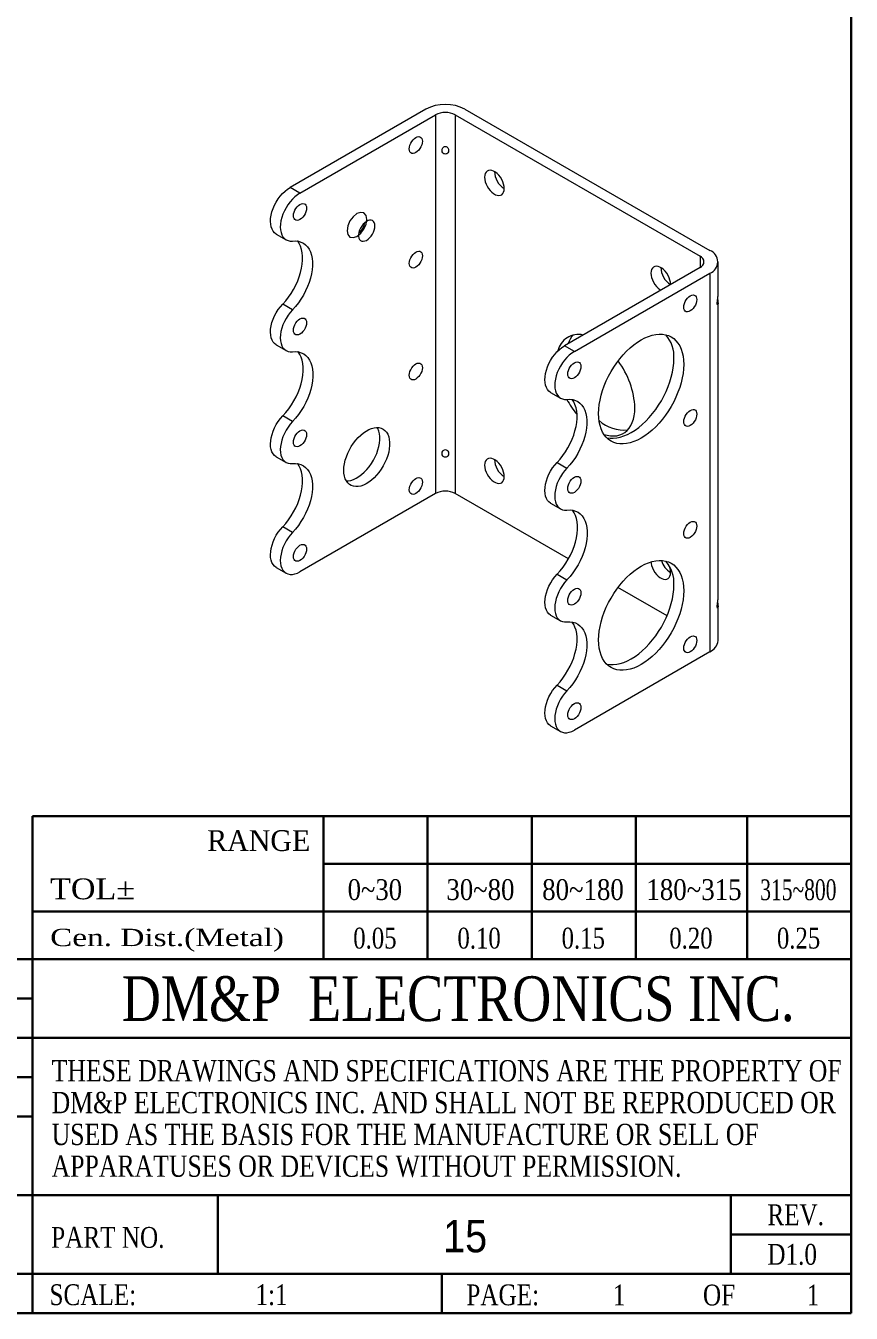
# Model space of a CAD drawing. Header units: millimetres. Extents: x 10 to 202, y 2 to 295.
# Drawn here: x 113.1 to 202.2, y 2.5 to 141.6 of the extents above; entities that cross this region are included whole.
import ezdxf

# ---------------------------------------------------------------- set-up
doc = ezdxf.new("R2010")
doc.units = ezdxf.units.MM
doc.layers.add('SLD-0', color=179, linetype='Continuous')
doc.layers.add('文字線性', color=179, linetype='Continuous', lineweight=15)
doc.styles.add('SLDTEXTSTYLE0', font='GOTHIC.TTF', dxfattribs={"width": 0.913})
doc.styles.add('SLDTEXTSTYLE10', font='times.ttf', dxfattribs={"width": 1.26888})
doc.styles.add('SLDTEXTSTYLE11', font='times.ttf', dxfattribs={"width": 0.786331})
doc.styles.add('SLDTEXTSTYLE12', font='times.ttf', dxfattribs={"width": 0.8})
doc.styles.add('SLDTEXTSTYLE3', font='times.ttf', dxfattribs={"width": 0.950828})
doc.styles.add('SLDTEXTSTYLE4', font='times.ttf', dxfattribs={"width": 1.081739})
doc.styles.add('SLDTEXTSTYLE5', font='times.ttf', dxfattribs={"width": 0.846979})
doc.styles.add('SLDTEXTSTYLE6', font='times.ttf', dxfattribs={"width": 0.850598})
doc.styles.add('SLDTEXTSTYLE7', font='times.ttf', dxfattribs={"width": 0.853029})
doc.styles.add('SLDTEXTSTYLE8', font='times.ttf', dxfattribs={"width": 0.854773})
doc.styles.add('SLDTEXTSTYLE9', font='times.ttf', dxfattribs={"width": 0.683818})

# ---------------------------------------------------------------- blocks, each defined once
blk = doc.blocks.new('SW_NOTE_1')
at = {"layer": 'SLD-0', "color": 0, "char_height": 2.3, "attachment_point": 1, "style": 'SLDTEXTSTYLE12'}
for s, insert in [('THESE DRAWINGS AND SPECIFICATIONS ARE THE PROPERTY OF', (0, 3.02)), ('DM&P ELECTRONICS INC. AND SHALL NOT BE REPRODUCED OR ', (0, -0.42)), ('USED AS THE BASIS FOR THE MANUFACTURE OR SELL OF ', (0, -3.86)), ('APPARATUSES OR DEVICES WITHOUT PERMISSION.', (0, -7.29))]:
    blk.add_mtext(s, dxfattribs=dict(at, insert=insert))

msp = doc.modelspace()

# ---------------------------------------------------------------- linework, layer by layer
at = {"color": 7, "linetype": 'Continuous', "lineweight": 15}
for p, q in [((156.247, 132.57), (141.61, 124.12)), ((160.489, 132.57), (186.935, 117.303)), ((142.67, 123.508), (157.307, 131.957)), ((157.307, 131.957), (157.307, 91.049)), ((159.429, 131.957), (185.875, 116.69)), ((159.429, 131.957), (159.429, 91.049)), ((142.67, 123.508), (141.61, 124.12)), ((140.11, 119.072), (141.17, 118.46)), ((185.875, 115.466), (171.237, 107.016)), ((187.814, 112.403), (187.814, 116.078)), ((172.298, 106.404), (186.935, 114.854)), ((186.935, 114.854), (186.935, 73.945)), ((141.866, 110.898), (140.806, 111.511)), ((187.814, 79.66), (187.814, 111.588)), ((140.11, 107.11), (141.17, 106.497)), ((172.298, 106.404), (171.237, 107.016)), ((169.738, 101.968), (170.798, 101.356)), ((141.873, 98.821), (140.813, 99.433)), ((140.11, 95.025), (141.17, 94.413)), ((170.433, 94.407), (171.494, 93.795)), ((157.307, 91.049), (142.67, 82.599)), ((171.66, 83.988), (159.429, 91.049)), ((169.738, 90.006), (170.798, 89.394)), ((141.866, 86.851), (140.806, 87.463)), ((140.11, 83.063), (141.17, 82.45)), ((170.44, 82.329), (171.501, 81.717)), ((182.308, 77.841), (177.012, 80.898)), ((169.738, 77.921), (170.798, 77.309)), ((187.814, 75.169), (187.814, 78.844)), ((186.935, 73.945), (172.298, 65.495)), ((170.433, 70.36), (171.494, 69.747)), ((169.738, 65.959), (170.798, 65.347))]:
    msp.add_line(p, q, dxfattribs=at)
at = {"color": 8, "linetype": 'Continuous', "lineweight": 15}
msp.add_line((185.875, 116.69), (185.875, 115.466), dxfattribs=at)
at = {"color": 7, "linetype": 'Continuous', "lineweight": 15, "flags": 128}
for points in [[(155.893, 129.1), (155.875, 128.908), (155.823, 128.705), (155.739, 128.501), (155.627, 128.307), (155.493, 128.133), (155.343, 127.986), (155.186, 127.875), (155.029, 127.804), (154.879, 127.779), (154.745, 127.798), (154.633, 127.863), (154.549, 127.969), (154.497, 128.112), (154.479, 128.283), (154.497, 128.475), (154.549, 128.678), (154.633, 128.881), (154.745, 129.075), (154.879, 129.25), (155.029, 129.397), (155.186, 129.508), (155.343, 129.578), (155.493, 129.604), (155.627, 129.584), (155.739, 129.52), (155.823, 129.413), (155.875, 129.271), (155.893, 129.1)], [(164.732, 123.997), (164.714, 124.232), (164.66, 124.48), (164.573, 124.733), (164.455, 124.982), (164.311, 125.217), (164.144, 125.432), (163.962, 125.619), (163.769, 125.772), (163.573, 125.885), (163.381, 125.954), (163.199, 125.978), (163.032, 125.955), (162.887, 125.887), (162.77, 125.774), (162.682, 125.622), (162.629, 125.436), (162.611, 125.221), (162.629, 124.986), (162.682, 124.737), (162.77, 124.485), (162.887, 124.236), (163.032, 124), (163.199, 123.785), (163.381, 123.598), (163.573, 123.446), (163.769, 123.333), (163.962, 123.263), (164.144, 123.24), (164.311, 123.262), (164.455, 123.331), (164.573, 123.443), (164.66, 123.595), (164.714, 123.782), (164.732, 123.997)], [(140.11, 119.072), (139.931, 119.204), (139.776, 119.38), (139.652, 119.596), (139.562, 119.848), (139.507, 120.131), (139.488, 120.44), (139.506, 120.77), (139.56, 121.116), (139.648, 121.472), (139.771, 121.83), (139.925, 122.186), (140.108, 122.533), (140.317, 122.866), (140.548, 123.178), (140.797, 123.464), (141.06, 123.719), (141.332, 123.939), (141.61, 124.12)], [(142.67, 123.508), (142.393, 123.326), (142.12, 123.106), (141.857, 122.851), (141.608, 122.565), (141.377, 122.253), (141.169, 121.921), (140.986, 121.574), (140.832, 121.218), (140.709, 120.859), (140.62, 120.504), (140.566, 120.158), (140.549, 119.828), (140.568, 119.518), (140.623, 119.236), (140.713, 118.984), (140.836, 118.768), (140.991, 118.591), (141.175, 118.457), (141.385, 118.367), (141.617, 118.324), (141.866, 118.327)], [(143.377, 121.874), (143.36, 121.682), (143.307, 121.48), (143.223, 121.276), (143.111, 121.082), (142.977, 120.908), (142.828, 120.761), (142.67, 120.65), (142.513, 120.579), (142.363, 120.553), (142.229, 120.573), (142.117, 120.638), (142.033, 120.744), (141.981, 120.886), (141.963, 121.058), (141.981, 121.25), (142.033, 121.453), (142.117, 121.656), (142.229, 121.85), (142.363, 122.025), (142.513, 122.171), (142.67, 122.283), (142.828, 122.353), (142.977, 122.379), (143.111, 122.359), (143.223, 122.294), (143.307, 122.188), (143.36, 122.046), (143.377, 121.874)], [(150.767, 119.955), (150.749, 120.15), (150.695, 120.316), (150.608, 120.446), (150.492, 120.536), (150.35, 120.581), (150.19, 120.579), (150.017, 120.531), (149.838, 120.438), (149.661, 120.305), (149.493, 120.136), (149.342, 119.939), (149.212, 119.722), (149.11, 119.494), (149.039, 119.263), (149.003, 119.04), (149.003, 118.834), (149.039, 118.652), (149.11, 118.503), (149.212, 118.393), (149.342, 118.325), (149.493, 118.303), (149.661, 118.329), (149.838, 118.399), (150.017, 118.513), (150.19, 118.665), (150.35, 118.848), (150.492, 119.056), (150.608, 119.28), (150.695, 119.511), (150.749, 119.739), (150.767, 119.955)], [(140.806, 111.511), (141.129, 111.873), (141.434, 112.262), (141.72, 112.675), (141.981, 113.107), (142.217, 113.553), (142.423, 114.009), (142.599, 114.469), (142.742, 114.929), (142.85, 115.385), (142.923, 115.831), (142.959, 116.262), (142.959, 116.674), (142.923, 117.064), (142.85, 117.425), (142.742, 117.756), (142.599, 118.051), (142.423, 118.309), (142.418, 118.315)], [(141.866, 118.327), (142.189, 118.338), (142.495, 118.301), (142.78, 118.218), (143.042, 118.088), (143.277, 117.914), (143.484, 117.697), (143.659, 117.439), (143.802, 117.143), (143.911, 116.813), (143.983, 116.451), (144.02, 116.062), (144.02, 115.65), (143.983, 115.218), (143.911, 114.773), (143.802, 114.317), (143.659, 113.857), (143.484, 113.396), (143.277, 112.941), (143.042, 112.495), (142.78, 112.063), (142.495, 111.65), (142.189, 111.261), (141.866, 110.898)], [(155.893, 116.729), (155.875, 116.537), (155.823, 116.334), (155.739, 116.131), (155.627, 115.937), (155.493, 115.762), (155.343, 115.616), (155.186, 115.504), (155.029, 115.434), (154.879, 115.408), (154.745, 115.428), (154.633, 115.493), (154.549, 115.599), (154.497, 115.741), (154.479, 115.913), (154.497, 116.104), (154.549, 116.307), (154.633, 116.511), (154.745, 116.705), (154.879, 116.879), (155.029, 117.026), (155.186, 117.137), (155.343, 117.208), (155.493, 117.234), (155.627, 117.214), (155.739, 117.149), (155.823, 117.043), (155.875, 116.9), (155.893, 116.729)], [(182.693, 113.628), (182.674, 113.864), (182.621, 114.112), (182.534, 114.365), (182.416, 114.613), (182.271, 114.849), (182.105, 115.064), (181.922, 115.251), (181.73, 115.404), (181.534, 115.517), (181.342, 115.586), (181.159, 115.61), (180.993, 115.587), (180.848, 115.518), (180.73, 115.406), (180.643, 115.254), (180.589, 115.067), (180.571, 114.853), (180.589, 114.617), (180.643, 114.369), (180.73, 114.116), (180.848, 113.868), (180.993, 113.632), (181.159, 113.417), (181.342, 113.23), (181.534, 113.077), (181.631, 113.016)], [(140.11, 107.11), (139.933, 107.239), (139.777, 107.416), (139.653, 107.632), (139.562, 107.885), (139.507, 108.169), (139.488, 108.479), (139.506, 108.811), (139.56, 109.158), (139.65, 109.514), (139.773, 109.874), (139.928, 110.231), (140.113, 110.579), (140.323, 110.912), (140.555, 111.225), (140.806, 111.511)], [(185.521, 111.996), (185.503, 111.804), (185.451, 111.601), (185.367, 111.398), (185.255, 111.204), (185.121, 111.029), (184.971, 110.882), (184.814, 110.771), (184.657, 110.701), (184.507, 110.675), (184.373, 110.695), (184.261, 110.759), (184.177, 110.866), (184.124, 111.008), (184.107, 111.179), (184.124, 111.371), (184.177, 111.574), (184.261, 111.778), (184.373, 111.971), (184.507, 112.146), (184.657, 112.293), (184.814, 112.404), (184.971, 112.474), (185.121, 112.5), (185.255, 112.48), (185.367, 112.416), (185.451, 112.31), (185.503, 112.167), (185.521, 111.996)], [(141.866, 110.898), (141.616, 110.612), (141.383, 110.3), (141.173, 109.967), (140.989, 109.619), (140.834, 109.262), (140.711, 108.902), (140.621, 108.545), (140.567, 108.198), (140.549, 107.867), (140.568, 107.556), (140.623, 107.272), (140.713, 107.02), (140.838, 106.804), (140.994, 106.627), (141.179, 106.493), (141.389, 106.403), (141.622, 106.361), (141.873, 106.365)], [(143.377, 109.504), (143.36, 109.312), (143.307, 109.109), (143.223, 108.906), (143.111, 108.712), (142.977, 108.537), (142.828, 108.39), (142.67, 108.279), (142.513, 108.209), (142.363, 108.183), (142.229, 108.203), (142.117, 108.267), (142.033, 108.373), (141.981, 108.516), (141.963, 108.687), (141.981, 108.879), (142.033, 109.082), (142.117, 109.286), (142.229, 109.479), (142.363, 109.654), (142.513, 109.801), (142.67, 109.912), (142.828, 109.982), (142.977, 110.008), (143.111, 109.988), (143.223, 109.924), (143.307, 109.818), (143.36, 109.675), (143.377, 109.504)], [(184.107, 104.994), (184.089, 104.521), (184.037, 104.032), (183.95, 103.53), (183.83, 103.019), (183.676, 102.502), (183.491, 101.985), (183.276, 101.47), (183.031, 100.962), (182.761, 100.464), (182.465, 99.98), (182.147, 99.515), (181.809, 99.071), (181.453, 98.652), (181.083, 98.261), (180.7, 97.901), (180.309, 97.575), (179.911, 97.285), (179.511, 97.033), (179.11, 96.822), (178.712, 96.653), (178.321, 96.527), (177.939, 96.446), (177.568, 96.409), (177.212, 96.418), (176.874, 96.471), (176.556, 96.569), (176.261, 96.712), (175.99, 96.897), (175.746, 97.123), (175.53, 97.389), (175.345, 97.693), (175.192, 98.032), (175.071, 98.404), (174.984, 98.806), (174.932, 99.235), (174.914, 99.687), (174.932, 100.16), (174.984, 100.649), (175.071, 101.152), (175.192, 101.663), (175.345, 102.179), (175.53, 102.697), (175.746, 103.212), (175.99, 103.72), (176.261, 104.218), (176.556, 104.701), (176.874, 105.167), (177.212, 105.611), (177.568, 106.03), (177.939, 106.421), (178.321, 106.781), (178.712, 107.107), (179.11, 107.397), (179.511, 107.648), (179.911, 107.859), (180.309, 108.028), (180.7, 108.154), (181.083, 108.236), (181.453, 108.272), (181.809, 108.264), (182.147, 108.21), (182.465, 108.112), (182.761, 107.97), (183.031, 107.785), (183.276, 107.558), (183.491, 107.292), (183.676, 106.989), (183.83, 106.649), (183.95, 106.277), (184.037, 105.875), (184.089, 105.447), (184.107, 104.994)], [(140.813, 99.433), (141.142, 99.801), (141.453, 100.196), (141.744, 100.615), (142.011, 101.054), (142.251, 101.508), (142.462, 101.971), (142.641, 102.439), (142.786, 102.908), (142.897, 103.371), (142.971, 103.824), (143.008, 104.263), (143.008, 104.683), (142.971, 105.078), (142.897, 105.446), (142.786, 105.782), (142.641, 106.082), (142.462, 106.344), (142.454, 106.353)], [(141.873, 106.365), (142.202, 106.378), (142.514, 106.342), (142.805, 106.259), (143.072, 106.128), (143.312, 105.951), (143.522, 105.731), (143.701, 105.47), (143.847, 105.17), (143.957, 104.834), (144.032, 104.466), (144.069, 104.07), (144.069, 103.651), (144.032, 103.212), (143.957, 102.759), (143.847, 102.295), (143.701, 101.827), (143.522, 101.359), (143.312, 100.895), (143.072, 100.442), (142.805, 100.003), (142.514, 99.584), (142.202, 99.188), (141.873, 98.821)], [(169.738, 101.968), (169.559, 102.1), (169.404, 102.276), (169.28, 102.492), (169.19, 102.744), (169.135, 103.027), (169.116, 103.336), (169.134, 103.667), (169.187, 104.012), (169.276, 104.368), (169.399, 104.727), (169.553, 105.083), (169.736, 105.43), (169.944, 105.762), (170.175, 106.074), (170.425, 106.36), (170.688, 106.615), (170.96, 106.835), (171.237, 107.016)], [(172.298, 106.404), (172.021, 106.223), (171.748, 106.003), (171.485, 105.747), (171.236, 105.461), (171.005, 105.15), (170.796, 104.817), (170.613, 104.47), (170.459, 104.114), (170.337, 103.755), (170.248, 103.4), (170.194, 103.054), (170.177, 102.724), (170.196, 102.415), (170.25, 102.132), (170.341, 101.88), (170.464, 101.664), (170.619, 101.487), (170.803, 101.353), (171.013, 101.263), (171.244, 101.22), (171.494, 101.223)], [(155.893, 104.644), (155.875, 104.452), (155.823, 104.249), (155.739, 104.046), (155.627, 103.852), (155.493, 103.677), (155.343, 103.531), (155.186, 103.419), (155.029, 103.349), (154.879, 103.323), (154.745, 103.343), (154.633, 103.408), (154.549, 103.514), (154.497, 103.656), (154.479, 103.828), (154.497, 104.02), (154.549, 104.222), (154.633, 104.426), (154.745, 104.62), (154.879, 104.795), (155.029, 104.941), (155.186, 105.053), (155.343, 105.123), (155.493, 105.149), (155.627, 105.129), (155.739, 105.064), (155.823, 104.958), (155.875, 104.816), (155.893, 104.644)], [(173.005, 104.771), (172.987, 104.579), (172.935, 104.376), (172.851, 104.172), (172.739, 103.978), (172.605, 103.804), (172.455, 103.657), (172.298, 103.546), (172.141, 103.475), (171.991, 103.45), (171.857, 103.469), (171.745, 103.534), (171.661, 103.64), (171.609, 103.783), (171.591, 103.954), (171.609, 104.146), (171.661, 104.349), (171.745, 104.552), (171.857, 104.746), (171.991, 104.921), (172.141, 105.068), (172.298, 105.179), (172.455, 105.249), (172.605, 105.275), (172.739, 105.255), (172.851, 105.191), (172.935, 105.084), (172.987, 104.942), (173.005, 104.771)], [(175.774, 97.093), (175.814, 97.084), (176.152, 97.03), (176.507, 97.021), (176.878, 97.058), (177.26, 97.14), (177.652, 97.265), (178.049, 97.434), (178.45, 97.646), (178.85, 97.897), (179.248, 98.187), (179.639, 98.513), (180.022, 98.873), (180.392, 99.264), (180.748, 99.683), (181.086, 100.127), (181.404, 100.593), (181.7, 101.076), (181.971, 101.574), (182.215, 102.082), (182.43, 102.597), (182.615, 103.115), (182.769, 103.631), (182.889, 104.142), (182.976, 104.644), (183.029, 105.134), (183.046, 105.606)], [(170.433, 94.407), (170.757, 94.769), (171.062, 95.159), (171.348, 95.571), (171.609, 96.003), (171.845, 96.449), (172.051, 96.905), (172.227, 97.365), (172.369, 97.826), (172.478, 98.281), (172.551, 98.727), (172.587, 99.158), (172.587, 99.571), (172.551, 99.96), (172.478, 100.321), (172.369, 100.652), (172.227, 100.947), (172.051, 101.205), (172.046, 101.211)], [(171.494, 101.223), (171.817, 101.234), (172.123, 101.197), (172.408, 101.114), (172.67, 100.984), (172.905, 100.81), (173.112, 100.593), (173.287, 100.335), (173.43, 100.039), (173.538, 99.709), (173.611, 99.347), (173.648, 98.958), (173.648, 98.546), (173.611, 98.115), (173.538, 97.669), (173.43, 97.213), (173.287, 96.753), (173.112, 96.292), (172.905, 95.837), (172.67, 95.391), (172.408, 94.959), (172.123, 94.546), (171.817, 94.157), (171.494, 93.795)], [(175.495, 97.44), (175.833, 97.346), (176.197, 97.286), (176.548, 97.27), (176.882, 97.3), (177.198, 97.375), (177.492, 97.495), (177.762, 97.658), (178.006, 97.863), (178.221, 98.109), (178.407, 98.393), (178.56, 98.713), (178.681, 99.067), (178.769, 99.451), (178.821, 99.862), (178.839, 100.298)], [(140.11, 95.025), (139.928, 95.159), (139.773, 95.337), (139.65, 95.554), (139.56, 95.807), (139.506, 96.092), (139.488, 96.403), (139.507, 96.735), (139.562, 97.082), (139.653, 97.439), (139.777, 97.799), (139.933, 98.156), (140.118, 98.504), (140.329, 98.836), (140.562, 99.148), (140.813, 99.433)], [(141.873, 98.821), (141.622, 98.536), (141.389, 98.224), (141.179, 97.892), (140.994, 97.544), (140.838, 97.187), (140.713, 96.827), (140.623, 96.47), (140.568, 96.123), (140.549, 95.791), (140.567, 95.479), (140.621, 95.195), (140.711, 94.942), (140.834, 94.724), (140.989, 94.546), (141.173, 94.411), (141.383, 94.32), (141.616, 94.276), (141.866, 94.28)], [(185.521, 99.625), (185.503, 99.433), (185.451, 99.23), (185.367, 99.027), (185.255, 98.833), (185.121, 98.658), (184.971, 98.512), (184.814, 98.4), (184.657, 98.33), (184.507, 98.304), (184.373, 98.324), (184.261, 98.389), (184.177, 98.495), (184.124, 98.637), (184.107, 98.809), (184.124, 99.001), (184.177, 99.203), (184.261, 99.407), (184.373, 99.601), (184.507, 99.776), (184.657, 99.922), (184.814, 100.034), (184.971, 100.104), (185.121, 100.13), (185.255, 100.11), (185.367, 100.045), (185.451, 99.939), (185.503, 99.797), (185.521, 99.625)], [(143.377, 97.419), (143.36, 97.227), (143.307, 97.024), (143.223, 96.821), (143.111, 96.627), (142.977, 96.452), (142.828, 96.306), (142.67, 96.194), (142.513, 96.124), (142.363, 96.098), (142.229, 96.118), (142.117, 96.183), (142.033, 96.289), (141.981, 96.431), (141.963, 96.603), (141.981, 96.794), (142.033, 96.997), (142.117, 97.201), (142.229, 97.395), (142.363, 97.569), (142.513, 97.716), (142.67, 97.827), (142.828, 97.898), (142.977, 97.924), (143.111, 97.904), (143.223, 97.839), (143.307, 97.733), (143.36, 97.59), (143.377, 97.419)], [(147.408, 93.56), (147.425, 93.908), (147.477, 94.272), (147.563, 94.645), (147.681, 95.023), (147.83, 95.401), (148.008, 95.773), (148.212, 96.133), (148.44, 96.478), (148.688, 96.802), (148.953, 97.101), (149.23, 97.369), (149.517, 97.605), (149.809, 97.803), (150.102, 97.963), (150.393, 98.08), (150.675, 98.154), (150.947, 98.184), (151.204, 98.168), (151.442, 98.109), (151.658, 98.005), (151.85, 97.859), (152.014, 97.673), (152.148, 97.449), (152.25, 97.19), (152.319, 96.901), (152.353, 96.585), (152.353, 96.246), (152.319, 95.89), (152.25, 95.521), (152.148, 95.145), (152.014, 94.766), (151.85, 94.391), (151.658, 94.024), (151.442, 93.67), (151.204, 93.335), (150.947, 93.023), (150.675, 92.739), (150.393, 92.487), (150.102, 92.269), (149.809, 92.09), (149.517, 91.952), (149.23, 91.856), (148.953, 91.804), (148.688, 91.797), (148.44, 91.834), (148.212, 91.916), (148.008, 92.041), (147.83, 92.208), (147.681, 92.413), (147.563, 92.655), (147.477, 92.929), (147.425, 93.232), (147.408, 93.56)], [(147.685, 92.407), (147.892, 92.416), (148.17, 92.468), (148.457, 92.564), (148.749, 92.702), (149.042, 92.882), (149.332, 93.099), (149.615, 93.352), (149.886, 93.636), (150.143, 93.948), (150.381, 94.282), (150.598, 94.636), (150.789, 95.003), (150.953, 95.378), (151.087, 95.757), (151.189, 96.133), (151.258, 96.502), (151.293, 96.858), (151.293, 97.197), (151.258, 97.513), (151.189, 97.803), (151.087, 98.061), (151.02, 98.184)], [(164.732, 92.886), (164.714, 93.122), (164.66, 93.37), (164.573, 93.623), (164.455, 93.871), (164.311, 94.107), (164.144, 94.322), (163.962, 94.509), (163.769, 94.662), (163.573, 94.775), (163.381, 94.844), (163.199, 94.868), (163.032, 94.845), (162.887, 94.776), (162.77, 94.664), (162.682, 94.512), (162.629, 94.326), (162.611, 94.111), (162.629, 93.875), (162.682, 93.627), (162.77, 93.374), (162.887, 93.126), (163.032, 92.89), (163.199, 92.675), (163.381, 92.488), (163.573, 92.336), (163.769, 92.223), (163.962, 92.153), (164.144, 92.129), (164.311, 92.152), (164.455, 92.221), (164.573, 92.333), (164.66, 92.485), (164.714, 92.672), (164.732, 92.886)], [(140.806, 87.463), (141.129, 87.826), (141.434, 88.215), (141.72, 88.628), (141.981, 89.06), (142.217, 89.506), (142.423, 89.961), (142.599, 90.422), (142.742, 90.882), (142.85, 91.338), (142.923, 91.784), (142.959, 92.215), (142.959, 92.627), (142.923, 93.016), (142.85, 93.378), (142.742, 93.708), (142.599, 94.004), (142.423, 94.262), (142.418, 94.268)], [(141.866, 94.28), (142.189, 94.291), (142.495, 94.254), (142.78, 94.171), (143.042, 94.041), (143.277, 93.867), (143.484, 93.649), (143.659, 93.392), (143.802, 93.096), (143.911, 92.766), (143.983, 92.404), (144.02, 92.015), (144.02, 91.603), (143.983, 91.171), (143.911, 90.726), (143.802, 90.27), (143.659, 89.81), (143.484, 89.349), (143.277, 88.893), (143.042, 88.447), (142.78, 88.016), (142.495, 87.603), (142.189, 87.213), (141.866, 86.851)], [(169.738, 90.006), (169.561, 90.135), (169.405, 90.312), (169.281, 90.529), (169.19, 90.781), (169.135, 91.065), (169.116, 91.375), (169.134, 91.707), (169.188, 92.054), (169.278, 92.411), (169.401, 92.77), (169.556, 93.128), (169.741, 93.476), (169.951, 93.809), (170.183, 94.121), (170.433, 94.407)], [(171.494, 93.795), (171.244, 93.509), (171.011, 93.196), (170.801, 92.863), (170.617, 92.515), (170.462, 92.158), (170.338, 91.798), (170.249, 91.442), (170.195, 91.094), (170.177, 90.763), (170.196, 90.452), (170.251, 90.169), (170.341, 89.916), (170.466, 89.7), (170.622, 89.523), (170.807, 89.389), (171.017, 89.3), (171.25, 89.257), (171.501, 89.262)], [(155.893, 92.274), (155.875, 92.082), (155.823, 91.879), (155.739, 91.675), (155.627, 91.481), (155.493, 91.307), (155.343, 91.16), (155.186, 91.049), (155.029, 90.978), (154.879, 90.953), (154.745, 90.972), (154.633, 91.037), (154.549, 91.143), (154.497, 91.286), (154.479, 91.457), (154.497, 91.649), (154.549, 91.852), (154.633, 92.055), (154.745, 92.249), (154.879, 92.424), (155.029, 92.571), (155.186, 92.682), (155.343, 92.752), (155.493, 92.778), (155.627, 92.758), (155.739, 92.694), (155.823, 92.587), (155.875, 92.445), (155.893, 92.274)], [(173.005, 92.4), (172.987, 92.208), (172.935, 92.005), (172.851, 91.802), (172.739, 91.608), (172.605, 91.433), (172.455, 91.287), (172.298, 91.175), (172.141, 91.105), (171.991, 91.079), (171.857, 91.099), (171.745, 91.164), (171.661, 91.27), (171.609, 91.412), (171.591, 91.584), (171.609, 91.776), (171.661, 91.978), (171.745, 92.182), (171.857, 92.376), (171.991, 92.55), (172.141, 92.697), (172.298, 92.808), (172.455, 92.879), (172.605, 92.905), (172.739, 92.885), (172.851, 92.82), (172.935, 92.714), (172.987, 92.571), (173.005, 92.4)], [(170.44, 82.329), (170.77, 82.697), (171.081, 83.092), (171.372, 83.512), (171.639, 83.95), (171.879, 84.404), (172.089, 84.867), (172.268, 85.335), (172.414, 85.804), (172.525, 86.267), (172.599, 86.721), (172.636, 87.16), (172.636, 87.579), (172.599, 87.975), (172.525, 88.342), (172.414, 88.678), (172.268, 88.978), (172.089, 89.24), (172.082, 89.249)], [(171.501, 89.262), (171.83, 89.274), (172.142, 89.238), (172.433, 89.155), (172.699, 89.024), (172.939, 88.848), (173.15, 88.628), (173.329, 88.366), (173.475, 88.066), (173.585, 87.73), (173.66, 87.362), (173.697, 86.967), (173.697, 86.547), (173.66, 86.108), (173.585, 85.655), (173.475, 85.191), (173.329, 84.723), (173.15, 84.255), (172.939, 83.791), (172.699, 83.338), (172.433, 82.899), (172.142, 82.48), (171.83, 82.084), (171.501, 81.717)], [(185.521, 87.54), (185.503, 87.348), (185.451, 87.146), (185.367, 86.942), (185.255, 86.748), (185.121, 86.574), (184.971, 86.427), (184.814, 86.316), (184.657, 86.245), (184.507, 86.219), (184.373, 86.239), (184.261, 86.304), (184.177, 86.41), (184.124, 86.553), (184.107, 86.724), (184.124, 86.916), (184.177, 87.119), (184.261, 87.322), (184.373, 87.516), (184.507, 87.691), (184.657, 87.837), (184.814, 87.949), (184.971, 88.019), (185.121, 88.045), (185.255, 88.025), (185.367, 87.96), (185.451, 87.854), (185.503, 87.712), (185.521, 87.54)], [(140.11, 83.063), (140.108, 83.064), (139.925, 83.2), (139.771, 83.378), (139.648, 83.595), (139.56, 83.848), (139.506, 84.132), (139.488, 84.442), (139.507, 84.773), (139.562, 85.119), (139.652, 85.475), (139.776, 85.833), (139.931, 86.189), (140.115, 86.536), (140.324, 86.868), (140.556, 87.179), (140.806, 87.463)], [(141.866, 86.851), (141.617, 86.566), (141.385, 86.255), (141.175, 85.924), (140.991, 85.577), (140.836, 85.221), (140.713, 84.862), (140.623, 84.507), (140.568, 84.16), (140.549, 83.829), (140.566, 83.519), (140.62, 83.235), (140.709, 82.983), (140.832, 82.765), (140.986, 82.587), (141.169, 82.451), (141.377, 82.36), (141.608, 82.315), (141.857, 82.317), (142.12, 82.365), (142.393, 82.46), (142.67, 82.599)], [(143.377, 85.048), (143.36, 84.856), (143.307, 84.654), (143.223, 84.45), (143.111, 84.256), (142.977, 84.082), (142.828, 83.935), (142.67, 83.824), (142.513, 83.753), (142.363, 83.727), (142.229, 83.747), (142.117, 83.812), (142.033, 83.918), (141.981, 84.06), (141.963, 84.232), (141.981, 84.424), (142.033, 84.627), (142.117, 84.83), (142.229, 85.024), (142.363, 85.199), (142.513, 85.345), (142.67, 85.457), (142.828, 85.527), (142.977, 85.553), (143.111, 85.533), (143.223, 85.468), (143.307, 85.362), (143.36, 85.22), (143.377, 85.048)], [(184.107, 80.539), (184.089, 80.066), (184.037, 79.577), (183.95, 79.075), (183.83, 78.563), (183.676, 78.047), (183.491, 77.529), (183.276, 77.015), (183.031, 76.506), (182.761, 76.009), (182.465, 75.525), (182.147, 75.06), (181.809, 74.616), (181.453, 74.196), (181.083, 73.805), (180.7, 73.445), (180.309, 73.119), (179.911, 72.829), (179.511, 72.578), (179.11, 72.367), (178.712, 72.198), (178.321, 72.072), (177.939, 71.99), (177.568, 71.954), (177.212, 71.962), (176.874, 72.016), (176.556, 72.114), (176.261, 72.256), (175.99, 72.441), (175.746, 72.668), (175.53, 72.934), (175.345, 73.238), (175.192, 73.577), (175.071, 73.949), (174.984, 74.351), (174.932, 74.78), (174.914, 75.232), (174.932, 75.705), (174.984, 76.194), (175.071, 76.696), (175.192, 77.207), (175.345, 77.724), (175.53, 78.241), (175.746, 78.756), (175.99, 79.264), (176.261, 79.762), (176.556, 80.246), (176.874, 80.711), (177.212, 81.155), (177.568, 81.574), (177.939, 81.965), (178.321, 82.325), (178.712, 82.651), (179.11, 82.941), (179.511, 83.193), (179.911, 83.404), (180.309, 83.573), (180.7, 83.699), (181.083, 83.78), (181.453, 83.817), (181.809, 83.808), (182.147, 83.755), (182.465, 83.657), (182.761, 83.515), (183.031, 83.33), (183.276, 83.103), (183.491, 82.837), (183.676, 82.533), (183.83, 82.194), (183.95, 81.822), (184.037, 81.42), (184.089, 80.991), (184.107, 80.539)], [(180.573, 83.663), (180.589, 83.507), (180.643, 83.259), (180.73, 83.006), (180.848, 82.758), (180.993, 82.522), (181.159, 82.307), (181.342, 82.12), (181.534, 81.967), (181.73, 81.854), (181.922, 81.785), (182.105, 81.761), (182.271, 81.784), (182.416, 81.853), (182.534, 81.965), (182.621, 82.117), (182.674, 82.303), (182.693, 82.518)], [(169.738, 77.921), (169.556, 78.055), (169.401, 78.233), (169.278, 78.45), (169.188, 78.703), (169.134, 78.988), (169.116, 79.299), (169.135, 79.631), (169.19, 79.979), (169.281, 80.335), (169.405, 80.695), (169.561, 81.052), (169.746, 81.4), (169.957, 81.733), (170.189, 82.044), (170.44, 82.329)], [(171.501, 81.717), (171.25, 81.432), (171.017, 81.12), (170.807, 80.788), (170.622, 80.44), (170.466, 80.083), (170.341, 79.723), (170.251, 79.366), (170.196, 79.019), (170.177, 78.687), (170.195, 78.376), (170.249, 78.091), (170.338, 77.838), (170.462, 77.62), (170.617, 77.442), (170.801, 77.307), (171.011, 77.217), (171.244, 77.173), (171.494, 77.176)], [(173.005, 80.315), (172.987, 80.123), (172.935, 79.92), (172.851, 79.717), (172.739, 79.523), (172.605, 79.348), (172.455, 79.202), (172.298, 79.09), (172.141, 79.02), (171.991, 78.994), (171.857, 79.014), (171.745, 79.079), (171.661, 79.185), (171.609, 79.327), (171.591, 79.499), (171.609, 79.691), (171.661, 79.893), (171.745, 80.097), (171.857, 80.291), (171.991, 80.466), (172.141, 80.612), (172.298, 80.724), (172.455, 80.794), (172.605, 80.82), (172.739, 80.8), (172.851, 80.735), (172.935, 80.629), (172.987, 80.487), (173.005, 80.315)], [(175.774, 72.638), (175.814, 72.628), (176.152, 72.575), (176.507, 72.566), (176.878, 72.603), (177.26, 72.684), (177.652, 72.81), (178.049, 72.979), (178.45, 73.19), (178.85, 73.442), (179.248, 73.732), (179.639, 74.058), (180.022, 74.418), (180.392, 74.809), (180.748, 75.228), (181.086, 75.672), (181.404, 76.137), (181.7, 76.621), (181.971, 77.119), (182.215, 77.627), (182.43, 78.142), (182.615, 78.659), (182.769, 79.176), (182.889, 79.687), (182.976, 80.189), (183.029, 80.678), (183.046, 81.151)], [(170.433, 70.36), (170.757, 70.722), (171.062, 71.111), (171.348, 71.524), (171.609, 71.956), (171.845, 72.402), (172.051, 72.858), (172.227, 73.318), (172.369, 73.779), (172.478, 74.234), (172.551, 74.68), (172.587, 75.111), (172.587, 75.524), (172.551, 75.913), (172.478, 76.274), (172.369, 76.605), (172.227, 76.9), (172.051, 77.158), (172.046, 77.164)], [(171.494, 77.176), (171.817, 77.187), (172.123, 77.15), (172.408, 77.067), (172.67, 76.937), (172.905, 76.763), (173.112, 76.546), (173.287, 76.288), (173.43, 75.992), (173.538, 75.662), (173.611, 75.3), (173.648, 74.911), (173.648, 74.499), (173.611, 74.068), (173.538, 73.622), (173.43, 73.166), (173.287, 72.706), (173.112, 72.245), (172.905, 71.79), (172.67, 71.344), (172.408, 70.912), (172.123, 70.499), (171.817, 70.11), (171.494, 69.747)], [(185.521, 75.17), (185.503, 74.978), (185.451, 74.775), (185.367, 74.572), (185.255, 74.378), (185.121, 74.203), (184.971, 74.056), (184.814, 73.945), (184.657, 73.875), (184.507, 73.849), (184.373, 73.869), (184.261, 73.933), (184.177, 74.04), (184.124, 74.182), (184.107, 74.353), (184.124, 74.545), (184.177, 74.748), (184.261, 74.952), (184.373, 75.145), (184.507, 75.32), (184.657, 75.467), (184.814, 75.578), (184.971, 75.648), (185.121, 75.674), (185.255, 75.654), (185.367, 75.59), (185.451, 75.484), (185.503, 75.341), (185.521, 75.17)], [(169.738, 65.959), (169.736, 65.96), (169.553, 66.096), (169.399, 66.274), (169.276, 66.491), (169.187, 66.744), (169.134, 67.028), (169.116, 67.338), (169.135, 67.669), (169.19, 68.015), (169.28, 68.371), (169.404, 68.73), (169.559, 69.085), (169.743, 69.432), (169.952, 69.764), (170.184, 70.075), (170.433, 70.36)], [(171.494, 69.747), (171.244, 69.462), (171.013, 69.151), (170.803, 68.82), (170.619, 68.473), (170.464, 68.117), (170.341, 67.758), (170.25, 67.403), (170.196, 67.057), (170.177, 66.726), (170.194, 66.416), (170.248, 66.132), (170.337, 65.879), (170.459, 65.662), (170.613, 65.483), (170.796, 65.348), (171.005, 65.256), (171.236, 65.211), (171.485, 65.213), (171.748, 65.261), (172.021, 65.356), (172.298, 65.495)], [(173.005, 67.945), (172.987, 67.753), (172.935, 67.55), (172.851, 67.346), (172.739, 67.152), (172.605, 66.978), (172.455, 66.831), (172.298, 66.72), (172.141, 66.649), (171.991, 66.624), (171.857, 66.643), (171.745, 66.708), (171.661, 66.814), (171.609, 66.957), (171.591, 67.128), (171.609, 67.32), (171.661, 67.523), (171.745, 67.726), (171.857, 67.92), (171.991, 68.095), (172.141, 68.242), (172.298, 68.353), (172.455, 68.423), (172.605, 68.449), (172.739, 68.429), (172.851, 68.365), (172.935, 68.258), (172.987, 68.116), (173.005, 67.945)]]:
    msp.add_lwpolyline(points, dxfattribs=at)
at = {"color": 7, "linetype": 'Continuous', "lineweight": 0, "flags": 128}
msp.add_lwpolyline([(147.761, 119.445), (147.842, 119.022), (148.072, 118.758), (148.416, 118.691), (148.822, 118.832), (149.228, 119.16), (149.572, 119.624), (149.802, 120.154), (149.883, 120.669), (149.802, 121.091), (149.572, 121.356), (149.228, 121.423), (148.822, 121.282), (148.416, 120.954), (148.072, 120.49), (147.842, 119.96), (147.761, 119.445)], dxfattribs=at)
at = {"color": 7, "linetype": 'Continuous', "lineweight": 15}
for centre, radius, start, end in [((158.368, 128.475), 4.611, 62.60968, 117.39031), ((158.368, 129.91), 2.306, 62.60968, 117.39031), ((165.937, 125.917), 2.267, 182.09551, 237.89913), ((147.705, 120.701), 2.014, 310.82075, 349.18459), ((186.47, 116.078), 1.31, 290.78335, 69.2166), ((183.897, 115.548), 2.267, 182.09553, 237.89909), ((185.642, 116.078), 0.655, 290.78335, 69.2166), ((172.73, 105.965), 2.265, 76.99415, 167.4643), ((174.096, 106.43), 2.591, 137.88314, 161.62548), ((179.439, 105.851), 3.616, 356.12673, 40.53949), ((169.685, 99.876), 9.164, 2.63716, 36.80654), ((180.387, 106.082), 10.147, 208.61888, 219.75637), ((177.619, 101.894), 3.982, 228.22763, 276.63733), ((165.937, 94.806), 2.267, 182.0955, 237.89914), ((158.368, 89.002), 2.306, 62.60968, 117.39031), ((183.913, 84.445), 2.281, 196.04515, 237.67098), ((179.439, 81.395), 3.616, 356.12672, 40.53949), ((180.608, 82.457), 2.085, 1.67164, 26.13363), ((186.306, 75.324), 1.516, 294.52507, 354.15461)]:
    msp.add_arc(centre, radius, start, end, dxfattribs=at)
for points, knots in [([(158.024, 128.105), (158.024, 128.196), (158.047, 128.292), (158.131, 128.419), (158.168, 128.459), (158.257, 128.518), (158.312, 128.537), (158.425, 128.536), (158.48, 128.517), (158.57, 128.458), (158.606, 128.418), (158.688, 128.292), (158.712, 128.197), (158.712, 128.105)], [0, 0, 0, 0, 0.25, 0.25, 0.375, 0.375, 0.5, 0.5, 0.625, 0.625, 0.75, 0.75, 1, 1, 1, 1]), ([(158.712, 128.105), (158.712, 128.014), (158.688, 127.926), (158.606, 127.817), (158.57, 127.784), (158.48, 127.735), (158.425, 127.72), (158.313, 127.72), (158.258, 127.734), (158.167, 127.783), (158.131, 127.816), (158.048, 127.926), (158.024, 128.014), (158.024, 128.105)], [0, 0, 0, 0, 0.25, 0.25, 0.375, 0.375, 0.5, 0.5, 0.625, 0.625, 0.75, 0.75, 1, 1, 1, 1]), ([(187.734, 111.598), (187.734, 111.607), (187.734, 111.624), (187.735, 111.651), (187.736, 111.679), (187.738, 111.709), (187.741, 111.739), (187.745, 111.779), (187.75, 111.825), (187.756, 111.874), (187.762, 111.918), (187.768, 111.961), (187.775, 112.009), (187.782, 112.059), (187.789, 112.112), (187.796, 112.164), (187.802, 112.214), (187.806, 112.261), (187.81, 112.305), (187.813, 112.346), (187.814, 112.379), (187.814, 112.397), (187.814, 112.403)], [0, 0, 0, 0, 0.03230609, 0.06484658, 0.09805819, 0.13148781, 0.16378641, 0.19629647, 0.2625463, 0.30886535, 0.35553921, 0.40320872, 0.45117325, 0.51384241, 0.57698817, 0.64147314, 0.70635622, 0.77082153, 0.83561215, 0.9000712, 0.9648257, 1, 1, 1, 1]), ([(187.773, 111.995), (187.774, 111.984), (187.778, 111.957), (187.784, 111.915), (187.79, 111.868), (187.796, 111.823), (187.802, 111.778), (187.806, 111.732), (187.81, 111.687), (187.813, 111.645), (187.814, 111.606), (187.814, 111.57), (187.813, 111.538), (187.81, 111.509), (187.807, 111.484), (187.802, 111.462), (187.796, 111.445), (187.789, 111.433), (187.782, 111.426), (187.775, 111.424), (187.768, 111.426), (187.761, 111.433), (187.754, 111.444), (187.749, 111.457), (187.746, 111.471), (187.742, 111.487), (187.739, 111.505), (187.737, 111.526), (187.735, 111.548), (187.734, 111.572), (187.734, 111.589), (187.734, 111.598)], [0, 0, 0, 0, 0.023762, 0.05931, 0.0950586, 0.1313728, 0.1678573, 0.2097738, 0.2519098, 0.2938225, 0.3359307, 0.3778433, 0.4199453, 0.4618594, 0.5039731, 0.5458881, 0.5880325, 0.6295965, 0.6714393, 0.7068251, 0.7424395, 0.7789094, 0.815741, 0.8392117, 0.8628077, 0.8868355, 0.9110491, 0.9328797, 0.9548702, 0.977348, 1, 1, 1, 1]), ([(158.024, 95.362), (158.024, 95.453), (158.047, 95.548), (158.131, 95.676), (158.168, 95.716), (158.257, 95.774), (158.312, 95.793), (158.425, 95.793), (158.48, 95.774), (158.57, 95.714), (158.606, 95.675), (158.688, 95.549), (158.712, 95.453), (158.712, 95.362)], [0, 0, 0, 0, 0.25, 0.25, 0.375, 0.375, 0.5, 0.5, 0.625, 0.625, 0.75, 0.75, 1, 1, 1, 1]), ([(158.712, 95.362), (158.712, 95.27), (158.688, 95.183), (158.606, 95.074), (158.57, 95.041), (158.48, 94.992), (158.425, 94.977), (158.313, 94.977), (158.258, 94.991), (158.167, 95.04), (158.131, 95.073), (158.048, 95.183), (158.024, 95.271), (158.024, 95.362)], [0, 0, 0, 0, 0.25, 0.25, 0.375, 0.375, 0.5, 0.5, 0.625, 0.625, 0.75, 0.75, 1, 1, 1, 1]), ([(187.734, 78.855), (187.734, 78.863), (187.734, 78.88), (187.735, 78.908), (187.736, 78.936), (187.738, 78.966), (187.741, 78.996), (187.745, 79.036), (187.75, 79.082), (187.756, 79.131), (187.762, 79.175), (187.768, 79.218), (187.775, 79.266), (187.782, 79.316), (187.789, 79.37), (187.796, 79.421), (187.802, 79.471), (187.806, 79.518), (187.81, 79.562), (187.813, 79.603), (187.814, 79.636), (187.814, 79.654), (187.814, 79.66)], [0, 0, 0, 0, 0.0323486, 0.0649346, 0.0981922, 0.1316693, 0.1640114, 0.1965676, 0.2629117, 0.3092585, 0.3559588, 0.4036556, 0.4516495, 0.5143499, 0.577531, 0.6420511, 0.7069669, 0.771465, 0.836291, 0.9007858, 0.965574, 1, 1, 1, 1]), ([(187.773, 79.252), (187.774, 79.241), (187.781, 79.197), (187.791, 79.123), (187.8, 79.047), (187.806, 78.988), (187.81, 78.943), (187.813, 78.901), (187.814, 78.862), (187.814, 78.827), (187.813, 78.794), (187.81, 78.765), (187.806, 78.74), (187.802, 78.719), (187.796, 78.702), (187.789, 78.689), (187.78, 78.68), (187.768, 78.68), (187.755, 78.698), (187.745, 78.727), (187.739, 78.761), (187.735, 78.804), (187.734, 78.838), (187.734, 78.855)], [0, 0, 0, 0, 0.0241723, 0.0955081, 0.1683577, 0.2103212, 0.2525048, 0.294465, 0.3366229, 0.3785817, 0.4207324, 0.4626936, 0.5048556, 0.5468178, 0.5890108, 0.6305315, 0.6723318, 0.7431924, 0.816314, 0.8633372, 0.9115203, 0.9551176, 1, 1, 1, 1])]:
    msp.add_open_spline(points, degree=3, knots=knots, dxfattribs=at)
at = {"layer": 'SLD-0', "color": 7, "lineweight": 30}
for p, q in [((202.2, 2.5), (202.2, 289.5)), ((202.2, 40.75), (15, 40.75)), ((113.8, 40.75), (113.8, 2.5)), ((113.8, 36.5), (15, 36.5)), ((202.2, 32.25), (15, 32.25)), ((113.8, 28), (15, 28)), ((113.8, 23.75), (15, 23.75)), ((69.6, 15.25), (202.2, 15.25)), ((133.8, 15.25), (133.8, 6.75)), ((189.2, 6.75), (189.2, 15.25)), ((202.2, 11), (189.2, 11)), ((15, 6.75), (202.2, 6.75)), ((158, 2.5), (158, 6.75))]:
    msp.add_line(p, q, dxfattribs=at)
at = {"layer": 'SLD-0', "color": 7, "linetype": 'Continuous', "lineweight": 30}
for p, q in [((113.8, 56.208), (202.2, 56.208)), ((113.8, 56.208), (113.8, 40.75)), ((145.2, 56.208), (145.2, 40.75)), ((156.45, 56.208), (156.45, 40.75)), ((167.7, 56.208), (167.7, 40.75)), ((178.95, 56.208), (178.95, 40.75)), ((190.95, 56.208), (190.95, 40.75)), ((145.2, 51.055), (202.2, 51.055)), ((113.8, 45.903), (202.2, 45.903)), ((113.8, 40.75), (202.2, 40.75)), ((202.2, 2.5), (10, 2.5))]:
    msp.add_line(p, q, dxfattribs=at)

# ---------------------------------------------------------------- block references
at = {"layer": 'SLD-0', "color": 7}
msp.add_blockref('SW_NOTE_1', (115.853, 26.83), dxfattribs=at)

# ---------------------------------------------------------------- texts
at = {"layer": 'SLD-0', "color": 7, "attachment_point": 1}
for s, insert, char_height, style in [('RANGE', (132.652, 54.684), 2.25, 'SLDTEXTSTYLE3'), ('TOL±', (115.692, 49.471), 2.25, 'SLDTEXTSTYLE4'), ('0~30', (147.819, 49.39), 2.25, 'SLDTEXTSTYLE5'), ('30~80', (158.486, 49.39), 2.25, 'SLDTEXTSTYLE6'), ('80~180', (168.825, 49.39), 2.25, 'SLDTEXTSTYLE7'), ('180~315', (180.075, 49.39), 2.25, 'SLDTEXTSTYLE8'), ('315~800', (192.375, 49.371), 2.25, 'SLDTEXTSTYLE9'), ('Cen. Dist.(Metal)', (115.692, 44.034), 1.875, 'SLDTEXTSTYLE10'), ('0.05', (148.425, 44.147), 2.25, 'SLDTEXTSTYLE11'), ('0.10', (159.675, 44.147), 2.25, 'SLDTEXTSTYLE11'), ('0.15', (170.925, 44.147), 2.25, 'SLDTEXTSTYLE11'), ('0.20', (182.55, 44.147), 2.25, 'SLDTEXTSTYLE11'), ('0.25', (194.175, 44.147), 2.25, 'SLDTEXTSTYLE11'), ('DM&P  ELECTRONICS INC.', (123.441, 38.903), 4.83, 'SLDTEXTSTYLE12'), ('REV.', (193.141, 14.264), 2.25, 'SLDTEXTSTYLE12'), ('PART NO.', (115.806, 11.819), 2.25, 'SLDTEXTSTYLE12'), ('D1.0', (193.141, 9.988), 2.25, 'SLDTEXTSTYLE12'), ('SCALE:', (115.619, 5.629), 2.25, 'SLDTEXTSTYLE12'), ('1:1', (137.865, 5.629), 2.25, 'SLDTEXTSTYLE12'), ('PAGE:', (160.637, 5.616), 2.25, 'SLDTEXTSTYLE12'), ('1', (176.458, 5.594), 2.25, 'SLDTEXTSTYLE12'), ('OF', (186.19, 5.594), 2.25, 'SLDTEXTSTYLE12'), ('1', (197.394, 5.594), 2.25, 'SLDTEXTSTYLE12')]:
    msp.add_mtext(s, dxfattribs=dict(at, insert=insert, char_height=char_height, style=style))
at = {"layer": '文字線性', "color": 5, "insert": (158.129, 12.583), "char_height": 3.5, "attachment_point": 1, "style": 'SLDTEXTSTYLE0'}
msp.add_mtext('15', dxfattribs=at)

doc.saveas('drawing.dxf')
